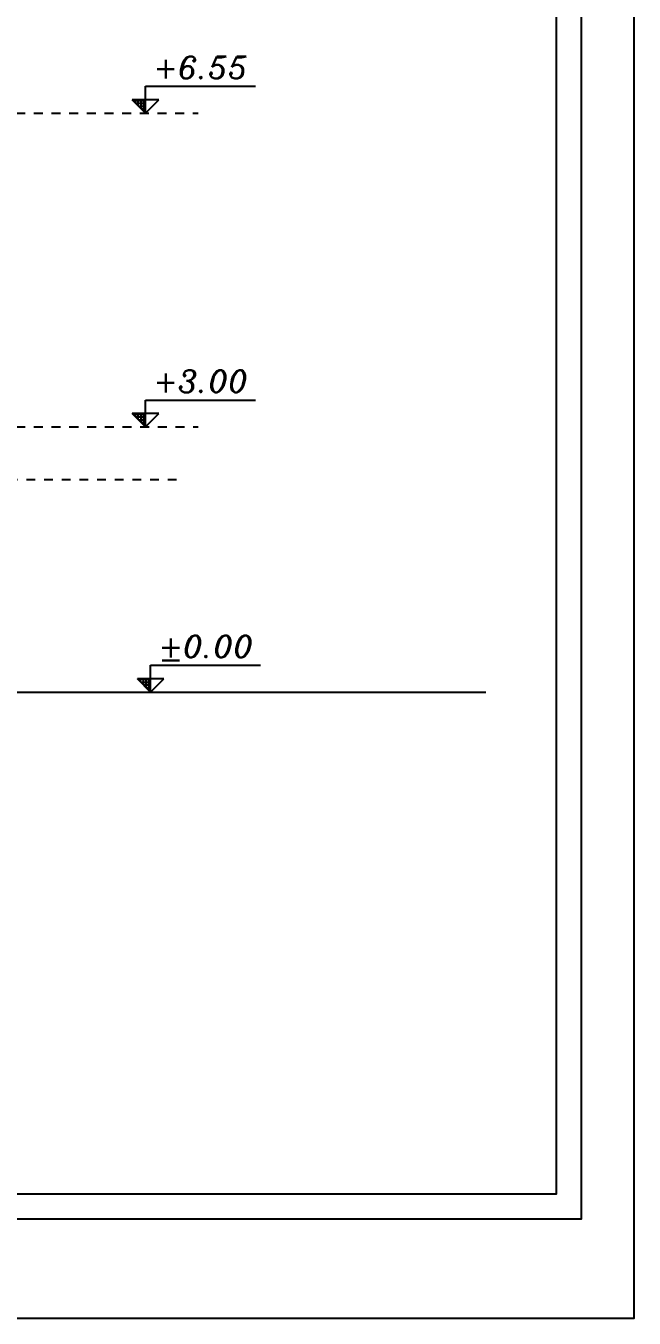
# Model space of a CAD drawing. Header units: millimetres. Extents: x 844 to 2732, y 457 to 943.
# Drawn here: x 2538.01 to 2544.89, y 456.68 to 471.3 of the extents above; entities that cross this region are included whole.
import ezdxf

# ---------------------------------------------------------------- set-up
doc = ezdxf.new("R2010")
doc.units = ezdxf.units.MM
doc.header["$LTSCALE"] = 0.01
doc.linetypes.add('ACAD_ISO03W100', pattern=[30, 12, -18])
doc.layers.add('00-Arm', color=7, linetype='Continuous')
doc.layers.add('05-Dim', color=5, linetype='Continuous')
doc.layers.add('A-DETL-MEDM', color=4, linetype='Continuous', lineweight=25)
doc.styles.get("Standard").update_dxf_attribs({"font": 'italic.shx'})

msp = doc.modelspace()

# ---------------------------------------------------------------- hatches: boundary and pattern name
at = {"layer": '05-Dim'}
h = msp.add_hatch(dxfattribs=at)
h.set_pattern_fill('NET', color=3, scale=0.01, style=0)
h.set_pattern_definition([(0, (1758.992922, -238.20259), (0, 0.03175), []), (90, (1758.992922, -238.20259), (-0.03175, 2e-18), [])])
h.paths.add_polyline_path([(2539.364, 470.464), (2539.213, 470.464), (2539.364, 470.313)])
h = msp.add_hatch(dxfattribs=at)
h.set_pattern_fill('NET', color=3, scale=0.01, style=0)
h.set_pattern_definition([(0, (1758.992922, -241.75259), (0, 0.03175), []), (90, (1758.992922, -241.75259), (-0.03175, 2e-18), [])])
h.paths.add_polyline_path([(2539.364, 466.914), (2539.213, 466.914), (2539.364, 466.763)])
h = msp.add_hatch(dxfattribs=at)
h.set_pattern_fill('NET', color=3, scale=0.01, style=0)
h.set_pattern_definition([(0, (1759.050677, -244.75259), (0, 0.03175), []), (90, (1759.050677, -244.75259), (-0.03175, 2e-18), [])])
h.paths.add_polyline_path([(2539.421, 463.914), (2539.271, 463.914), (2539.421, 463.763)])

# ---------------------------------------------------------------- linework, layer by layer
at = {"layer": '00-Arm'}
for points in [[(2515.394, 498.821), (2515.394, 456.678), (2544.894, 456.678), (2544.894, 498.821)], [(2516.272, 497.416), (2516.272, 458.083), (2544.016, 458.083), (2544.016, 497.416)]]:
    msp.add_lwpolyline(points, close=True, dxfattribs=at)
at = {"layer": '00-Arm', "color": 4}
msp.add_lwpolyline([(2515.991, 497.697), (2515.991, 457.802), (2544.297, 457.802), (2544.297, 497.697)], close=True, dxfattribs=at)
at = {"layer": '05-Dim', "color": 4}
for p, q in [((2539.364, 470.617), (2540.606, 470.617)), ((2539.364, 470.313), (2539.364, 470.617)), ((2539.364, 470.313), (2539.213, 470.464)), ((2539.514, 470.464), (2539.213, 470.464)), ((2539.364, 470.313), (2539.514, 470.464)), ((2539.364, 467.067), (2540.606, 467.067)), ((2539.364, 466.763), (2539.364, 467.067)), ((2539.364, 466.763), (2539.213, 466.914)), ((2539.514, 466.914), (2539.213, 466.914)), ((2539.364, 466.763), (2539.514, 466.914)), ((2539.421, 464.067), (2540.664, 464.067)), ((2539.421, 463.763), (2539.421, 464.067)), ((2539.421, 463.763), (2539.271, 463.914)), ((2539.572, 463.914), (2539.271, 463.914)), ((2539.421, 463.763), (2539.572, 463.914))]:
    msp.add_line(p, q, dxfattribs=at)
at = {"layer": '05-Dim', "color": 5, "linetype": 'ACAD_ISO03W100', "ltscale": 0.5}
for p, q in [((2527.299, 470.313), (2539.96, 470.313)), ((2527.299, 466.763), (2538.504, 466.763)), ((2538.504, 466.763), (2539.96, 466.763)), ((2539.715, 466.163), (2529.215, 466.163))]:
    msp.add_line(p, q, dxfattribs=at)
at = {"layer": 'A-DETL-MEDM', "color": 1}
msp.add_line((2524.387, 463.761), (2543.214, 463.761), dxfattribs=at)

# ---------------------------------------------------------------- texts
at = {"layer": '05-Dim', "color": 4, "char_height": 0.25, "width": 2.0432, "attachment_point": 1}
for s, insert in [('+6.55', (2539.452, 470.954)), ('+3.00', (2539.452, 467.404)), ('+0.00', (2539.51, 464.404)), ('-', (2539.51, 464.261))]:
    msp.add_mtext(s, dxfattribs=dict(at, insert=insert))

doc.saveas('drawing.dxf')
